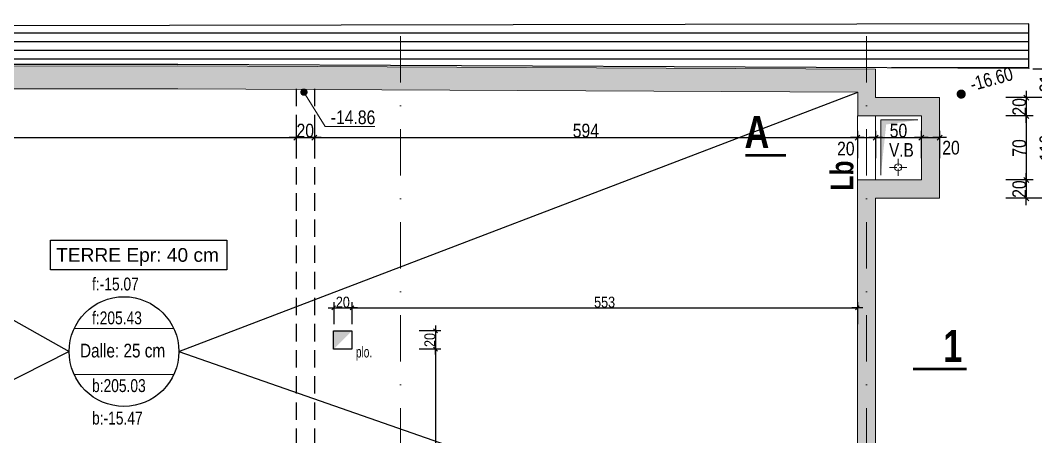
# Model space of a CAD drawing. Header units: centimetres. Extents: x 10803 to 23268, y -4986 to -786.
# Drawn here: x 17498 to 18609, y -1928 to -1473 of the extents above; entities that cross this region are included whole.
import ezdxf
from ezdxf.enums import TextEntityAlignment as Align

# ---------------------------------------------------------------- set-up
doc = ezdxf.new("R2010")
doc.units = ezdxf.units.CM
doc.header["$PDMODE"] = 1
doc.header["$PDSIZE"] = -2
doc.linetypes.add('CACHEX2', pattern=[19.05, 12.7, -6.35])
doc.linetypes.add('TIRETPTX2', pattern=[50.8, 25.4, -12.7, 0, -12.7])
for name, color, linetype in [('01_cote_gen', 4, 'Continuous'), ('01_linteaux', 2, 'Continuous'), ('01_poch_murs', 253, 'Continuous'), ('01_resv', 32, 'Continuous'), ('01_texte', 230, 'Continuous'), ('AA_COTES', 2, 'Continuous')]:
    doc.layers.add(name, color=color, linetype=linetype)
for name, color, linetype, lineweight in [('01_murs_coup', 5, 'Continuous', 60), ('01_PIEUX', 5, 'Continuous', 60), ('01_tram_axes', 2, 'TIRETPTX2', 9)]:
    doc.layers.add(name, color=color, linetype=linetype, lineweight=lineweight)
doc.styles.add('ARIAL NA', font='ARIALN.TTF')
doc.styles.add('Arial Narrow', font='ARIALN.TTF')
doc.styles.add('Eurostile', font='')
doc.styles.add('impact', font='impact.ttf')
doc.styles.add('MATTE_TXT', font='arial.ttf')
doc.styles.add('STYLE2', font='ARIALN.TTF')
doc.styles.get('Eurostile').set_extended_font_data('Eurostile')
doc.dimstyles.new('JB50', dxfattribs={"dimscale": 0.1, "dimtxt": 150, "dimasz": 15, "dimexe": 0.1, "dimexo": 0.1, "dimgap": 0.09, "dimtad": 1, "dimdec": 1, "dimdsep": 46, "dimtxsty": 'STYLE2', "dimblk1": 'BOND_G', "dimblk2": 'BOND_D', "dimsah": 1, "dimcen": 1.5, "dimdle": 0.01, "dimse1": 1, "dimse2": 1, "dimclrd": 4, "dimclre": 2, "dimclrt": 6, "dimazin": 2, "dimtfac": 2.333333, "dimtdec": 1, "dimtix": 1, "dimtmove": 2, "dimatfit": 3, "dimldrblk": 'BOND_G', "dimfxl": 1, "dimtolj": 1, "dimtzin": 0, "dimarcsym": 0})
doc.dimstyles.new('JB50res', dxfattribs={"dimscale": 0.1, "dimtxt": 120, "dimasz": 12, "dimexe": 0.1, "dimexo": 0.1, "dimgap": 0.09, "dimtad": 1, "dimdec": 1, "dimdsep": 46, "dimtxsty": 'STYLE2', "dimblk1": 'BOND_G', "dimblk2": 'BOND_D', "dimsah": 1, "dimcen": 1.5, "dimdle": 0.01, "dimse1": 1, "dimse2": 1, "dimclrd": 4, "dimclre": 2, "dimclrt": 6, "dimazin": 2, "dimtfac": 2.333333, "dimtdec": 1, "dimtix": 1, "dimtmove": 2, "dimatfit": 3, "dimldrblk": 'BOND_G', "dimfxl": 1, "dimtolj": 1, "dimtzin": 0, "dimarcsym": 0})

# ---------------------------------------------------------------- blocks, each defined once
blk = doc.blocks.new('BOND_G')
at = {"layer": 'AA_COTES', "color": 0}
for p, q in [((0, -5), (0, 15)), ((5, 0), (-5, 0)), ((1.77, 1.77), (-1.77, -1.77))]:
    blk.add_line(p, q, dxfattribs=at)
blk = doc.blocks.new('BOND_D')
at = {"layer": 'AA_COTES', "color": 0}
for p, q in [((5, 0), (-5, 0)), ((-1.77, -1.77), (1.77, 1.77)), ((0, 5), (0, -15))]:
    blk.add_line(p, q, dxfattribs=at)
blk = doc.blocks.new('*D1726')
at = {"layer": '01_cote_gen', "color": 4, "lineweight": -2, "transparency": 16777216}
blk.add_line((16287, -1334.4), (18431.9, -1334.4), dxfattribs=at)
at = {"layer": 'Defpoints', "color": 0, "lineweight": 0, "transparency": 16777216}
for p in [(18433.4, -1334.4), (16285.5, -1523.4), (18433.4, -1542.1)]:
    blk.add_point(p, dxfattribs=at)
at = {"layer": '01_cote_gen', "color": 4, "lineweight": -2, "transparency": 16777216, "xscale": 1.5, "yscale": 1.5, "zscale": 1.5, "rotation": 180}
blk.add_blockref('BOND_G', (16285.5, -1334.4), dxfattribs=at)
at = {"layer": '01_cote_gen', "color": 4, "lineweight": -2, "transparency": 16777216, "xscale": 1.5, "yscale": 1.5, "zscale": 1.5}
blk.add_blockref('BOND_D', (18433.4, -1334.4), dxfattribs=at)
at = {"layer": '01_cote_gen', "color": 6, "lineweight": 0, "transparency": 16777216, "insert": (17359.4, -1326.7), "char_height": 15, "attachment_point": 5, "style": 'STYLE2'}
blk.add_mtext('\\A1;2148', dxfattribs=at)
blk = doc.blocks.new('*D1745')
at = {"layer": '01_cote_gen', "color": 4, "lineweight": -2, "transparency": 16777216}
blk.add_line((17041, -1601.3), (17797.9, -1601.3), dxfattribs=at)
at = {"layer": 'Defpoints', "color": 0, "lineweight": 0, "transparency": 16777216}
for p in [(17799.4, -1601.3), (17039.5, -1646.9), (17799.4, -1646.9)]:
    blk.add_point(p, dxfattribs=at)
at = {"layer": '01_cote_gen', "color": 4, "lineweight": -2, "transparency": 16777216, "xscale": 1.5, "yscale": 1.5, "zscale": 1.5, "rotation": 180}
blk.add_blockref('BOND_G', (17039.5, -1601.3), dxfattribs=at)
at = {"layer": '01_cote_gen', "color": 4, "lineweight": -2, "transparency": 16777216, "xscale": 1.5, "yscale": 1.5, "zscale": 1.5}
blk.add_blockref('BOND_D', (17799.4, -1601.3), dxfattribs=at)
at = {"layer": '01_cote_gen', "color": 6, "lineweight": 0, "transparency": 16777216, "insert": (17419.4, -1593.7), "char_height": 15, "attachment_point": 5, "style": 'STYLE2'}
blk.add_mtext('\\A1;760', dxfattribs=at)
blk = doc.blocks.new('*D1746')
at = {"layer": '01_cote_gen', "color": 4, "lineweight": -2, "transparency": 16777216}
blk.add_line((17800.9, -1601.3), (17817.9, -1601.3), dxfattribs=at)
at = {"layer": 'Defpoints', "color": 0, "lineweight": 0, "transparency": 16777216}
for p in [(17819.4, -1601.3), (17799.4, -1641.8), (17819.4, -1641.8)]:
    blk.add_point(p, dxfattribs=at)
at = {"layer": '01_cote_gen', "color": 4, "lineweight": -2, "transparency": 16777216, "xscale": 1.5, "yscale": 1.5, "zscale": 1.5, "rotation": 180}
blk.add_blockref('BOND_G', (17799.4, -1601.3), dxfattribs=at)
at = {"layer": '01_cote_gen', "color": 4, "lineweight": -2, "transparency": 16777216, "xscale": 1.5, "yscale": 1.5, "zscale": 1.5}
blk.add_blockref('BOND_D', (17819.4, -1601.3), dxfattribs=at)
at = {"layer": '01_cote_gen', "color": 6, "lineweight": 0, "transparency": 16777216, "insert": (17809.4, -1593.7), "char_height": 15, "attachment_point": 5, "style": 'STYLE2'}
blk.add_mtext('\\A1;20', dxfattribs=at)
blk = doc.blocks.new('*D1747')
at = {"layer": '01_cote_gen', "color": 4, "lineweight": -2, "transparency": 16777216}
blk.add_line((17820.9, -1601.3), (18412, -1601.3), dxfattribs=at)
at = {"layer": 'Defpoints', "color": 0, "lineweight": 0, "transparency": 16777216}
for p in [(18413.5, -1600.3), (18413.5, -1601.3), (17819.4, -1623.8)]:
    blk.add_point(p, dxfattribs=at)
at = {"layer": '01_cote_gen', "color": 4, "lineweight": -2, "transparency": 16777216, "xscale": 1.5, "yscale": 1.5, "zscale": 1.5, "rotation": 180}
blk.add_blockref('BOND_G', (17819.4, -1601.3), dxfattribs=at)
at = {"layer": '01_cote_gen', "color": 4, "lineweight": -2, "transparency": 16777216, "xscale": 1.5, "yscale": 1.5, "zscale": 1.5}
blk.add_blockref('BOND_D', (18413.5, -1601.3), dxfattribs=at)
at = {"layer": '01_cote_gen', "color": 6, "lineweight": 0, "transparency": 16777216, "insert": (18116.4, -1593.7), "char_height": 15, "attachment_point": 5, "style": 'STYLE2'}
blk.add_mtext('\\A1;594', dxfattribs=at)
blk = doc.blocks.new('*D1748')
at = {"layer": '01_cote_gen', "color": 4, "lineweight": -2, "transparency": 16777216}
blk.add_line((18415, -1601.3), (18431.9, -1601.3), dxfattribs=at)
at = {"layer": 'Defpoints', "color": 0, "lineweight": 0, "transparency": 16777216}
for p in [(18433.4, -1601.3), (18413.5, -1612.6), (18433.4, -1612.6)]:
    blk.add_point(p, dxfattribs=at)
at = {"layer": '01_cote_gen', "color": 4, "lineweight": -2, "transparency": 16777216, "xscale": 1.5, "yscale": 1.5, "zscale": 1.5, "rotation": 180}
blk.add_blockref('BOND_G', (18413.5, -1601.3), dxfattribs=at)
at = {"layer": '01_cote_gen', "color": 4, "lineweight": -2, "transparency": 16777216, "xscale": 1.5, "yscale": 1.5, "zscale": 1.5}
blk.add_blockref('BOND_D', (18433.4, -1601.3), dxfattribs=at)
at = {"layer": '01_cote_gen', "color": 6, "lineweight": 0, "transparency": 16777216, "insert": (18400.8, -1613.4), "char_height": 15, "attachment_point": 5, "style": 'STYLE2'}
blk.add_mtext('\\A1;20', dxfattribs=at)
blk = doc.blocks.new('*D1749')
at = {"layer": '01_cote_gen', "color": 4, "lineweight": -2, "transparency": 16777216}
blk.add_line((18434.9, -1601.3), (18481.9, -1601.3), dxfattribs=at)
at = {"layer": 'Defpoints', "color": 0, "lineweight": 0, "transparency": 16777216}
for p in [(18433.4, -1608.8), (18483.4, -1601.3), (18483.4, -1608.8)]:
    blk.add_point(p, dxfattribs=at)
at = {"layer": '01_cote_gen', "color": 4, "lineweight": -2, "transparency": 16777216, "xscale": 1.5, "yscale": 1.5, "zscale": 1.5, "rotation": 180}
blk.add_blockref('BOND_G', (18433.4, -1601.3), dxfattribs=at)
at = {"layer": '01_cote_gen', "color": 4, "lineweight": -2, "transparency": 16777216, "xscale": 1.5, "yscale": 1.5, "zscale": 1.5}
blk.add_blockref('BOND_D', (18483.4, -1601.3), dxfattribs=at)
at = {"layer": '01_cote_gen', "color": 6, "lineweight": 0, "transparency": 16777216, "insert": (18458.4, -1593.7), "char_height": 15, "attachment_point": 5, "style": 'STYLE2'}
blk.add_mtext('\\A1;50', dxfattribs=at)
blk = doc.blocks.new('*D1417')
at = {"layer": '01_cote_gen', "color": 4, "lineweight": -2, "transparency": 16777216}
blk.add_line((18484.9, -1601.3), (18501.9, -1601.3), dxfattribs=at)
at = {"layer": 'Defpoints', "color": 0, "lineweight": 0, "transparency": 16777216}
for p in [(18483.4, -1610.1), (18503.4, -1601.3), (18503.4, -1610.6)]:
    blk.add_point(p, dxfattribs=at)
at = {"layer": '01_cote_gen', "color": 4, "lineweight": -2, "transparency": 16777216, "xscale": 1.5, "yscale": 1.5, "zscale": 1.5, "rotation": 180}
blk.add_blockref('BOND_G', (18483.4, -1601.3), dxfattribs=at)
at = {"layer": '01_cote_gen', "color": 4, "lineweight": -2, "transparency": 16777216, "xscale": 1.5, "yscale": 1.5, "zscale": 1.5}
blk.add_blockref('BOND_D', (18503.4, -1601.3), dxfattribs=at)
at = {"layer": '01_cote_gen', "color": 6, "lineweight": 0, "transparency": 16777216, "insert": (18515.9, -1612.4), "char_height": 15, "attachment_point": 5, "style": 'STYLE2'}
blk.add_mtext('\\A1;20', dxfattribs=at)
blk = doc.blocks.new('*D1933')
at = {"layer": '01_cote_gen', "color": 4, "lineweight": -2, "transparency": 16777216}
blk.add_line((18434.9, -1300), (18501.9, -1300), dxfattribs=at)
at = {"layer": 'Defpoints', "color": 0, "lineweight": 0, "transparency": 16777216}
for p in [(18433.4, -1307.5), (18503.4, -1300), (18503.4, -1558.6)]:
    blk.add_point(p, dxfattribs=at)
at = {"layer": '01_cote_gen', "color": 4, "lineweight": -2, "transparency": 16777216, "xscale": 1.5, "yscale": 1.5, "zscale": 1.5, "rotation": 180}
blk.add_blockref('BOND_G', (18433.4, -1300), dxfattribs=at)
at = {"layer": '01_cote_gen', "color": 4, "lineweight": -2, "transparency": 16777216, "xscale": 1.5, "yscale": 1.5, "zscale": 1.5}
blk.add_blockref('BOND_D', (18503.4, -1300), dxfattribs=at)
at = {"layer": '01_cote_gen', "color": 6, "lineweight": 0, "transparency": 16777216, "insert": (18468.4, -1292.3), "char_height": 15, "attachment_point": 5, "style": 'STYLE2'}
blk.add_mtext('\\A1;70', dxfattribs=at)
blk = doc.blocks.new('*D1934')
at = {"layer": '01_cote_gen', "color": 4, "lineweight": -2, "transparency": 16777216}
blk.add_line((18434.9, -1334.4), (18481.9, -1334.4), dxfattribs=at)
at = {"layer": 'Defpoints', "color": 0, "lineweight": 0, "transparency": 16777216}
for p in [(18483.4, -1334.4), (18433.4, -1348.5), (18483.4, -1577.6)]:
    blk.add_point(p, dxfattribs=at)
at = {"layer": '01_cote_gen', "color": 4, "lineweight": -2, "transparency": 16777216, "xscale": 1.5, "yscale": 1.5, "zscale": 1.5, "rotation": 180}
blk.add_blockref('BOND_G', (18433.4, -1334.4), dxfattribs=at)
at = {"layer": '01_cote_gen', "color": 4, "lineweight": -2, "transparency": 16777216, "xscale": 1.5, "yscale": 1.5, "zscale": 1.5}
blk.add_blockref('BOND_D', (18483.4, -1334.4), dxfattribs=at)
at = {"layer": '01_cote_gen', "color": 6, "lineweight": 0, "transparency": 16777216, "insert": (18458.4, -1326.7), "char_height": 15, "attachment_point": 5, "style": 'STYLE2'}
blk.add_mtext('\\A1;50', dxfattribs=at)
blk = doc.blocks.new('*D1935')
at = {"layer": '01_cote_gen', "color": 4, "lineweight": -2, "transparency": 16777216}
blk.add_line((18628, -1528.1), (18628, -1556.1), dxfattribs=at)
at = {"layer": 'Defpoints', "color": 0, "lineweight": 0, "transparency": 16777216}
for p in [(18433.4, -1526.6), (18478.7, -1557.6), (18628, -1557.6)]:
    blk.add_point(p, dxfattribs=at)
at = {"layer": '01_cote_gen', "color": 4, "lineweight": -2, "transparency": 16777216, "xscale": 1.5, "yscale": 1.5, "zscale": 1.5}
for name, p, rotation in [('BOND_G', (18628, -1526.6), 90), ('BOND_D', (18628, -1557.6), 270)]:
    blk.add_blockref(name, p, dxfattribs=dict(at, rotation=rotation))
at = {"layer": '01_cote_gen', "color": 6, "lineweight": 0, "transparency": 16777216, "insert": (18620.3, -1542.1), "char_height": 15, "attachment_point": 5, "rotation": 90, "style": 'STYLE2'}
blk.add_mtext('\\A1;31', dxfattribs=at)
blk = doc.blocks.new('*D1936')
at = {"layer": '01_cote_gen', "color": 4, "lineweight": -2, "transparency": 16777216}
blk.add_line((18628, -1559.1), (18628, -1666.1), dxfattribs=at)
at = {"layer": 'Defpoints', "color": 0, "lineweight": 0, "transparency": 16777216}
for p in [(18605.5, -1557.6), (18503.4, -1667.6), (18628, -1667.6)]:
    blk.add_point(p, dxfattribs=at)
at = {"layer": '01_cote_gen', "color": 4, "lineweight": -2, "transparency": 16777216, "xscale": 1.5, "yscale": 1.5, "zscale": 1.5}
for name, p, rotation in [('BOND_G', (18628, -1557.6), 90), ('BOND_D', (18628, -1667.6), 270)]:
    blk.add_blockref(name, p, dxfattribs=dict(at, rotation=rotation))
at = {"layer": '01_cote_gen', "color": 6, "lineweight": 0, "transparency": 16777216, "insert": (18620.3, -1612.6), "char_height": 15, "attachment_point": 5, "rotation": 90, "style": 'STYLE2'}
blk.add_mtext('\\A1;110', dxfattribs=at)
blk = doc.blocks.new('*D1937')
at = {"layer": '01_cote_gen', "color": 4, "lineweight": -2, "transparency": 16777216}
blk.add_line((18598.2, -1559.1), (18598.2, -1576.1), dxfattribs=at)
at = {"layer": 'Defpoints', "color": 0, "lineweight": 0, "transparency": 16777216}
for p in [(18479.8, -1557.6), (18479.8, -1577.6), (18598.2, -1577.6)]:
    blk.add_point(p, dxfattribs=at)
at = {"layer": '01_cote_gen', "color": 4, "lineweight": -2, "transparency": 16777216, "xscale": 1.5, "yscale": 1.5, "zscale": 1.5}
for name, p, rotation in [('BOND_G', (18598.2, -1557.6), 90), ('BOND_D', (18598.2, -1577.6), 270)]:
    blk.add_blockref(name, p, dxfattribs=dict(at, rotation=rotation))
at = {"layer": '01_cote_gen', "color": 6, "lineweight": 0, "transparency": 16777216, "insert": (18590.6, -1567.6), "char_height": 15, "attachment_point": 5, "rotation": 90, "style": 'STYLE2'}
blk.add_mtext('\\A1;20', dxfattribs=at)
blk = doc.blocks.new('*D1938')
at = {"layer": '01_cote_gen', "color": 4, "lineweight": -2, "transparency": 16777216}
blk.add_line((18598.2, -1579.1), (18598.2, -1646.1), dxfattribs=at)
at = {"layer": 'Defpoints', "color": 0, "lineweight": 0, "transparency": 16777216}
for p in [(18483.4, -1577.6), (18483.4, -1647.6), (18598.2, -1647.6)]:
    blk.add_point(p, dxfattribs=at)
at = {"layer": '01_cote_gen', "color": 4, "lineweight": -2, "transparency": 16777216, "xscale": 1.5, "yscale": 1.5, "zscale": 1.5}
for name, p, rotation in [('BOND_G', (18598.2, -1577.6), 90), ('BOND_D', (18598.2, -1647.6), 270)]:
    blk.add_blockref(name, p, dxfattribs=dict(at, rotation=rotation))
at = {"layer": '01_cote_gen', "color": 6, "lineweight": 0, "transparency": 16777216, "insert": (18590.6, -1612.6), "char_height": 15, "attachment_point": 5, "rotation": 90, "style": 'STYLE2'}
blk.add_mtext('\\A1;70', dxfattribs=at)
blk = doc.blocks.new('*D1939')
at = {"layer": '01_cote_gen', "color": 4, "lineweight": -2, "transparency": 16777216}
blk.add_line((18598.2, -1649.1), (18598.2, -1666.1), dxfattribs=at)
at = {"layer": 'Defpoints', "color": 0, "lineweight": 0, "transparency": 16777216}
for p in [(18483.4, -1647.6), (18483.4, -1667.6), (18598.2, -1667.6)]:
    blk.add_point(p, dxfattribs=at)
at = {"layer": '01_cote_gen', "color": 4, "lineweight": -2, "transparency": 16777216, "xscale": 1.5, "yscale": 1.5, "zscale": 1.5}
for name, p, rotation in [('BOND_G', (18598.2, -1647.6), 90), ('BOND_D', (18598.2, -1667.6), 270)]:
    blk.add_blockref(name, p, dxfattribs=dict(at, rotation=rotation))
at = {"layer": '01_cote_gen', "color": 6, "lineweight": 0, "transparency": 16777216, "insert": (18590.6, -1657.6), "char_height": 15, "attachment_point": 5, "rotation": 90, "style": 'STYLE2'}
blk.add_mtext('\\A1;20', dxfattribs=at)
blk = doc.blocks.new('*D2150')
at = {"layer": '01_resv', "color": 4, "lineweight": -2, "transparency": 16777216}
blk.add_line((17951.9, -1813.8), (17951.9, -1831.4), dxfattribs=at)
at = {"layer": 'Defpoints', "color": 0, "lineweight": 0, "transparency": 16777216}
for p in [(17860.5, -1812.6), (17860.5, -1832.6), (17951.9, -1832.6)]:
    blk.add_point(p, dxfattribs=at)
at = {"layer": '01_resv', "color": 4, "lineweight": -2, "transparency": 16777216, "xscale": 1.2, "yscale": 1.2, "zscale": 1.2}
for name, p, rotation in [('BOND_G', (17951.9, -1812.6), 90), ('BOND_D', (17951.9, -1832.6), 270)]:
    blk.add_blockref(name, p, dxfattribs=dict(at, rotation=rotation))
at = {"layer": '01_resv', "color": 6, "lineweight": 0, "transparency": 16777216, "insert": (17945.8, -1822.6), "char_height": 12, "attachment_point": 5, "rotation": 90, "style": 'STYLE2'}
blk.add_mtext('\\A1;20', dxfattribs=at)
blk = doc.blocks.new('*D2151')
at = {"layer": '01_resv', "color": 4, "lineweight": -2, "transparency": 16777216}
blk.add_line((17951.9, -1833.8), (17951.9, -2092.4), dxfattribs=at)
at = {"layer": 'Defpoints', "color": 0, "lineweight": 0, "transparency": 16777216}
for p in [(17933.9, -1832.6), (17951.9, -2093.6), (17970.1, -2093.6)]:
    blk.add_point(p, dxfattribs=at)
at = {"layer": '01_resv', "color": 4, "lineweight": -2, "transparency": 16777216, "xscale": 1.2, "yscale": 1.2, "zscale": 1.2}
for name, p, rotation in [('BOND_G', (17951.9, -1832.6), 90), ('BOND_D', (17951.9, -2093.6), 270)]:
    blk.add_blockref(name, p, dxfattribs=dict(at, rotation=rotation))
at = {"layer": '01_resv', "color": 6, "lineweight": 0, "transparency": 16777216, "insert": (17945.8, -1963.1), "char_height": 12, "attachment_point": 5, "rotation": 90, "style": 'STYLE2'}
blk.add_mtext('\\A1;261', dxfattribs=at)
blk = doc.blocks.new('*D2152')
at = {"layer": '01_resv', "color": 4, "lineweight": -2, "transparency": 16777216}
blk.add_line((17841.7, -1787.4), (17859.3, -1787.4), dxfattribs=at)
at = {"layer": 'Defpoints', "color": 0, "lineweight": 0, "transparency": 16777216}
for p in [(17860.5, -1787.4), (17840.5, -1832.6), (17860.5, -1832.6)]:
    blk.add_point(p, dxfattribs=at)
at = {"layer": '01_resv', "color": 4, "lineweight": -2, "transparency": 16777216, "xscale": 1.2, "yscale": 1.2, "zscale": 1.2, "rotation": 180}
blk.add_blockref('BOND_G', (17840.5, -1787.4), dxfattribs=at)
at = {"layer": '01_resv', "color": 4, "lineweight": -2, "transparency": 16777216, "xscale": 1.2, "yscale": 1.2, "zscale": 1.2}
blk.add_blockref('BOND_D', (17860.5, -1787.4), dxfattribs=at)
at = {"layer": '01_resv', "color": 6, "lineweight": 0, "transparency": 16777216, "insert": (17850.5, -1781.3), "char_height": 12, "attachment_point": 5, "style": 'STYLE2'}
blk.add_mtext('\\A1;20', dxfattribs=at)
blk = doc.blocks.new('*D2153')
at = {"layer": '01_resv', "color": 4, "lineweight": -2, "transparency": 16777216}
blk.add_line((17861.7, -1787.4), (18412.2, -1787.4), dxfattribs=at)
at = {"layer": 'Defpoints', "color": 0, "lineweight": 0, "transparency": 16777216}
for p in [(18413.4, -1787.4), (17860.5, -1805.4), (18413.4, -1805.4)]:
    blk.add_point(p, dxfattribs=at)
at = {"layer": '01_resv', "color": 4, "lineweight": -2, "transparency": 16777216, "xscale": 1.2, "yscale": 1.2, "zscale": 1.2, "rotation": 180}
blk.add_blockref('BOND_G', (17860.5, -1787.4), dxfattribs=at)
at = {"layer": '01_resv', "color": 4, "lineweight": -2, "transparency": 16777216, "xscale": 1.2, "yscale": 1.2, "zscale": 1.2}
blk.add_blockref('BOND_D', (18413.4, -1787.4), dxfattribs=at)
at = {"layer": '01_resv', "color": 6, "lineweight": 0, "transparency": 16777216, "insert": (18136.9, -1781.3), "char_height": 12, "attachment_point": 5, "style": 'STYLE2'}
blk.add_mtext('\\A1;553', dxfattribs=at)

msp = doc.modelspace()

# ---------------------------------------------------------------- hatches: boundary and pattern name
at = {"layer": '01_poch_murs'}
h = msp.add_hatch(dxfattribs=at)
h.set_pattern_fill('ANSI31', color=256, scale=3, angle=135)
h.set_pattern_definition([(180, (-2520.182, -2362.877), (-2e-15, -9.525), [])])
h.paths.add_polyline_path([(12672.87, -1479.12), (12093.87, -1481.62), (12093.87, -1523.35), (12466.92, -1520.71), (12672.87, -1520.29)])
h.paths.add_polyline_path([(12690.87, -1479.04), (12672.87, -1479.12), (12672.87, -1520.29), (12690.87, -1520.26)])
h.paths.add_polyline_path([(13269.87, -1477.9), (13042.92, -1477.52), (12690.87, -1479.04), (12690.87, -1520.26), (12974.92, -1519.68), (13269.87, -1519.68)])
h.paths.add_polyline_path([(13549.47, -1478.38), (13269.87, -1477.9), (13269.87, -1519.68), (13549.47, -1519.68)])
h.paths.add_polyline_path([(14095.47, -1479.3), (13549.47, -1478.38), (13549.47, -1519.68), (13810.09, -1519.68), (14095.47, -1520.62)])
h.paths.add_polyline_path([(14629.47, -1480.21), (14095.47, -1479.3), (14095.47, -1520.62), (14629.47, -1522.37)])
h.paths.add_polyline_path([(14909.47, -1480.68), (14629.47, -1480.21), (14629.47, -1522.37), (14647.82, -1522.44), (14909.47, -1522.24)])
h.paths.add_polyline_path([(15524.77, -1481.72), (14909.47, -1480.68), (14909.47, -1522.24), (15524.77, -1521.79)])
h.paths.add_polyline_path([(15672.47, -1481.97), (15524.77, -1481.72), (15524.77, -1521.79), (15672.47, -1521.68)])
h.paths.add_polyline_path([(16275.47, -1481.54), (15886.53, -1482.33), (15672.47, -1481.97), (15672.47, -1521.68), (15724.12, -1521.64), (16275.47, -1521.45)])
h.paths.add_polyline_path([(16889.47, -1480.28), (16293.47, -1481.5), (16293.47, -1521.44), (16889.47, -1521.23)])
h.paths.add_polyline_path([(16293.47, -1481.5), (16275.47, -1481.54), (16275.47, -1521.45), (16293.47, -1521.44)])
h.paths.add_polyline_path([(16939.47, -1480.18), (16889.47, -1480.28), (16889.47, -1521.23), (16939.47, -1521.21)])
h.paths.add_polyline_path([(17313.47, -1479.56), (17242.42, -1479.56), (16939.47, -1480.18), (16939.47, -1521.21), (17313.47, -1521.08)])
h.paths.add_polyline_path([(17913.43, -1479.89), (17660.92, -1479.56), (17313.47, -1479.56), (17313.47, -1521.08), (17670.01, -1520.95), (17913.43, -1522.11)])
h.paths.add_polyline_path([(18423.43, -1480.56), (17913.43, -1479.89), (17913.43, -1522.11), (18423.43, -1524.54)])
h.paths.add_polyline_path([(18601.06, -1480.79), (18423.43, -1480.56), (18423.43, -1524.54), (18600.93, -1525.39)])
h.paths.add_polyline_path([(14337.73, -1511.08), (14501.49, -1511.08), (14501.49, -1487.82), (14337.73, -1487.82)], flags=24)
h.paths.add_polyline_path([(17048.94, -1511.08), (17212.7, -1511.08), (17212.7, -1487.82), (17048.94, -1487.82)], flags=24)
h = msp.add_hatch(dxfattribs=at)
h.set_pattern_fill('ANSI31', color=256, scale=3, angle=135)
h.set_pattern_definition([(180, (-2520.182, -2362.877), (-2e-15, -9.525), [])])
h.paths.add_polyline_path([(12672.87, -1479.12), (12093.87, -1481.62), (12093.87, -1523.35), (12466.92, -1520.71), (12672.87, -1520.29)])
h.paths.add_polyline_path([(12690.87, -1479.04), (12672.87, -1479.12), (12672.87, -1520.29), (12690.87, -1520.26)])
h.paths.add_polyline_path([(13269.87, -1477.9), (13042.92, -1477.52), (12690.87, -1479.04), (12690.87, -1520.26), (12974.92, -1519.68), (13269.87, -1519.68)])
h.paths.add_polyline_path([(13549.47, -1478.38), (13269.87, -1477.9), (13269.87, -1519.68), (13549.47, -1519.68)])
h.paths.add_polyline_path([(14095.47, -1479.3), (13549.47, -1478.38), (13549.47, -1519.68), (13810.09, -1519.68), (14095.47, -1520.62)])
h.paths.add_polyline_path([(14629.47, -1480.21), (14095.47, -1479.3), (14095.47, -1520.62), (14629.47, -1522.37)])
h.paths.add_polyline_path([(14909.47, -1480.68), (14629.47, -1480.21), (14629.47, -1522.37), (14647.82, -1522.44), (14909.47, -1522.24)])
h.paths.add_polyline_path([(15524.77, -1481.72), (14909.47, -1480.68), (14909.47, -1522.24), (15524.77, -1521.79)])
h.paths.add_polyline_path([(15672.47, -1481.97), (15524.77, -1481.72), (15524.77, -1521.79), (15672.47, -1521.68)])
h.paths.add_polyline_path([(16275.47, -1481.54), (15886.53, -1482.33), (15672.47, -1481.97), (15672.47, -1521.68), (15724.12, -1521.64), (16275.47, -1521.45)])
h.paths.add_polyline_path([(16889.47, -1480.28), (16293.47, -1481.5), (16293.47, -1521.44), (16889.47, -1521.23)])
h.paths.add_polyline_path([(16293.47, -1481.5), (16275.47, -1481.54), (16275.47, -1521.45), (16293.47, -1521.44)])
h.paths.add_polyline_path([(16939.47, -1480.18), (16889.47, -1480.28), (16889.47, -1521.23), (16939.47, -1521.21)])
h.paths.add_polyline_path([(17313.47, -1479.56), (17242.42, -1479.56), (16939.47, -1480.18), (16939.47, -1521.21), (17313.47, -1521.08)])
h.paths.add_polyline_path([(17913.43, -1479.89), (17660.92, -1479.56), (17313.47, -1479.56), (17313.47, -1521.08), (17670.01, -1520.95), (17913.43, -1522.11)])
h.paths.add_polyline_path([(18423.43, -1480.56), (17913.43, -1479.89), (17913.43, -1522.11), (18423.43, -1524.54)])
h.paths.add_polyline_path([(18601.06, -1480.79), (18423.43, -1480.56), (18423.43, -1524.54), (18600.93, -1525.39)])
h.paths.add_polyline_path([(14337.73, -1511.08), (14501.49, -1511.08), (14501.49, -1487.82), (14337.73, -1487.82)], flags=24)
h.paths.add_polyline_path([(17048.94, -1511.08), (17212.7, -1511.08), (17212.7, -1487.82), (17048.94, -1487.82)], flags=24)
at = {"layer": '01_poch_murs', "lineweight": 0}
h = msp.add_hatch(color=256, dxfattribs=at)
h.dxf.hatch_style = 1
h.paths.add_polyline_path([(18433.43, -1526.59), (17670, -1522.95), (16285.46, -1523.44), (16285.47, -1548.44), (17669.95, -1547.95), (18413.89, -1551.5), (18413.76, -1577.61), (18483.43, -1577.61), (18483.43, -1647.61), (18413.43, -1647.61), (18413.43, -2093.61), (17908.43, -2093.61), (17908.43, -2113.61), (18413.43, -2113.61), (18413.43, -2313.61), (17988.43, -2313.61), (17988.43, -2333.61), (18413.43, -2333.61), (18413.43, -2593.61), (17988.43, -2593.61), (17988.43, -2613.61), (18413.43, -2613.61), (18413.43, -3191.61), (17988.43, -3191.61), (17988.43, -3211.61), (18413.43, -3211.61), (18413.43, -3737.61), (17988.36, -3737.61), (17988.36, -3755.61), (18025.43, -3755.61), (18025.43, -3755.61), (18107.43, -3755.61), (18413.43, -3755.61), (18413.43, -4281.61), (17988.43, -4281.61), (17988.43, -4301.61), (18413.43, -4301.61), (18413.43, -4588.61), (18483.43, -4588.61), (18483.43, -4662.61), (17988.43, -4662.61), (17988.43, -4682.61), (18503.63, -4682.61), (18503.63, -4568.61), (18433.43, -4568.61), (18433.43, -1667.61), (18503.43, -1667.61), (18503.43, -1557.59), (18433.43, -1557.59)])

# ---------------------------------------------------------------- linework, layer by layer
at = {"layer": '01_linteaux'}
for p, q in [((18601.07, -1476.78), (15886.53, -1482.33)), ((18600.92, -1525.63), (18601.07, -1476.78)), ((15724.12, -1521.64), (17670.01, -1520.95)), ((17670.01, -1520.95), (18600.93, -1525.39)), ((18600.93, -1525.39), (18600.92, -1525.63))]:
    msp.add_line(p, q, dxfattribs=at)
at = {"layer": '01_linteaux', "linetype": 'CACHEX2', "ltscale": 1.5}
for p, q in [((17799.42, -1547.91), (17799.42, -2093.61)), ((17819.42, -1547.9), (17819.42, -2093.61))]:
    msp.add_line(p, q, dxfattribs=at)
at = {"layer": '01_linteaux', "lineweight": 0}
for p, q in [((18413.46, -1577.61), (18413.46, -1647.61)), ((18433.43, -1577.61), (18433.43, -1647.61)), ((18439.07, -1642.47), (18439.07, -1582)), ((18439.07, -1582), (18479.52, -1582))]:
    msp.add_line(p, q, dxfattribs=at)
for points in [[(18439.07, -1642.47), (18439.07, -1582), (18444.94, -1586.98)], [(18439.07, -1582), (18479.52, -1582), (18444.94, -1586.98)]]:
    msp.add_solid(points, dxfattribs=at)
at = {"layer": '01_murs_coup', "lineweight": 5}
for p, q in [((18433.43, -1557.59), (18503.43, -1557.59)), ((18503.43, -1557.59), (18503.43, -1667.61)), ((18413.76, -1577.61), (18483.43, -1577.61)), ((18483.43, -1577.61), (18483.43, -1647.61)), ((18413.43, -1647.61), (18413.43, -2093.61)), ((18483.43, -1647.61), (18413.43, -1647.61)), ((18503.43, -1667.61), (18433.43, -1667.61)), ((18413.43, -1833.61), (18413.43, -1828.61))]:
    msp.add_line(p, q, dxfattribs=at)
at = {"layer": '01_murs_coup', "lineweight": 18}
for p, q in [((18503.43, -1558.61), (18503.43, -1667.61)), ((18483.43, -1577.61), (18483.43, -1647.61)), ((18458.07, -1632.24), (18458.07, -1624.42)), ((18456.51, -1633.8), (18448.69, -1633.8)), ((18458.07, -1635.36), (18458.07, -1643.17)), ((18459.63, -1633.8), (18467.44, -1633.8)), ((18483.43, -1647.61), (18433.43, -1647.61)), ((18433.43, -1667.61), (18433.43, -4572.61)), ((18503.43, -1667.61), (18433.43, -1667.61))]:
    msp.add_line(p, q, dxfattribs=at)
at = {"layer": '01_murs_coup', "linetype": 'Continuous', "lineweight": 5}
for p, q in [((17556.55, -1810.18), (17665.57, -1810.18)), ((17556.55, -1860.33), (17665.57, -1860.33))]:
    msp.add_line(p, q, dxfattribs=at)
at = {"layer": '01_murs_coup', "lineweight": 18}
msp.add_circle((18458.07, -1633.8), 3.91, dxfattribs=at)
at = {"layer": '01_PIEUX', "linetype": 'Continuous', "lineweight": 5}
for p, q in [((16285.46, -1523.44), (17670.01, -1522.95)), ((17670, -1522.95), (18433.43, -1526.59)), ((18433.43, -1557.59), (18433.43, -1526.59)), ((16285.47, -1548.44), (17669.95, -1547.95)), ((17669.95, -1547.95), (18413.89, -1551.5)), ((18413.76, -1577.61), (18413.89, -1551.5))]:
    msp.add_line(p, q, dxfattribs=at)
at = {"layer": '01_resv', "ltscale": 25}
for p, q in [((17840.46, -1832.64), (17840.46, -1812.64)), ((17840.46, -1812.64), (17860.46, -1812.64)), ((17840.46, -1832.64), (17840.46, -1812.64)), ((17860.46, -1812.64), (17860.46, -1832.64)), ((17860.46, -1832.64), (17840.46, -1832.64))]:
    msp.add_line(p, q, dxfattribs=at)
at = {"layer": '01_resv', "lineweight": 0}
msp.add_solid([(17840.46, -1832.64), (17840.46, -1812.64), (17860.46, -1812.64)], dxfattribs=at)
at = {"layer": '01_texte'}
for p, q in [((17039.85, -1548.18), (17551.06, -1835.26)), ((17671.06, -1835.26), (18413.89, -1551.5)), ((17551.06, -1835.26), (17039.85, -2093.61)), ((17671.06, -1835.26), (18413.43, -2093.61))]:
    msp.add_line(p, q, dxfattribs=at)
at = {"layer": '01_texte', "lineweight": 0}
for p, q in [((17807.97, -1551.61), (17831.16, -1589.21)), ((17831.16, -1589.21), (17885.48, -1589.21))]:
    msp.add_line(p, q, dxfattribs=at)
at = {"layer": '01_texte', "lineweight": 0, "const_width": 4}
msp.add_lwpolyline([(17805.97, -1551.61, 1), (17809.97, -1551.61, 1)], format="xyb", close=True, dxfattribs=at)
at = {"layer": '01_texte', "const_width": 5}
msp.add_lwpolyline([(18524.54, -1553.7, 1), (18529.54, -1553.7, 1)], format="xyb", close=True, dxfattribs=at)
at = {"layer": '01_texte', "const_width": 3}
for points in [[(18335.22, -1620.66), (18290.97, -1620.66)], [(18532.88, -1854.42), (18474.38, -1854.42)]]:
    msp.add_lwpolyline(points, dxfattribs=at)
at = {"layer": '01_texte'}
msp.add_lwpolyline([(17530.87, -1713.49), (17723.66, -1713.49), (17723.66, -1745.78), (17530.87, -1745.78)], close=True, dxfattribs=at)
msp.add_circle((17611.06, -1835.26), 60, dxfattribs=at)
at = {"layer": '01_tram_axes', "ltscale": 2}
for p, q in [((17913.43, -1286.96), (17913.43, -4871.07)), ((18423.43, -1286.96), (18423.43, -4871.07))]:
    msp.add_line(p, q, dxfattribs=at)

# ---------------------------------------------------------------- texts
at = {"layer": '01_texte', "style": 'MATTE_TXT', "width": 0.8}
msp.add_text('-16.60', height=15, rotation=15.51566, dxfattribs=at).set_placement((18563.25, -1548.63), align=Align.BOTTOM_CENTER)
at = {"layer": '01_texte', "style": 'Arial Narrow'}
msp.add_text('-14.86', height=15, rotation=0, dxfattribs=at).set_placement((17837.32, -1586.59))
at = {"layer": '01_texte', "style": 'impact'}
for s, p in [('A', (18303.5, -1623.2)), ('1', (18517.8, -1857.27))]:
    msp.add_text(s, height=35, rotation=0, dxfattribs=at).set_placement(p, align=Align.BOTTOM_CENTER)
at = {"layer": '01_texte', "style": 'MATTE_TXT', "width": 0.8}
for s, p in [('V.B', (18461.62, -1626.75)), ('Dalle: 25 cm', (17609.57, -1846.2))]:
    msp.add_text(s, height=15, dxfattribs=at).set_placement(p, align=Align.BOTTOM_CENTER)
at = {"layer": '01_texte', "style": 'impact'}
msp.add_text('Lb', height=25, rotation=90, dxfattribs=at).set_placement((18416.57, -1626.38), align=Align.BOTTOM_RIGHT)
at = {"layer": '01_texte', "style": 'MATTE_TXT'}
msp.add_text('TERRE Epr: 40 cm', height=15, dxfattribs=at).set_placement((17536.84, -1737.09))
at = {"layer": '01_texte', "style": 'Eurostile', "width": 0.8}
for s, p in [('f:-15.07', (17576.15, -1768.45)), ('f:205.43', (17576.15, -1805.48)), ('b:205.03', (17576.15, -1879.55)), ('b:-15.47', (17576.15, -1915.04))]:
    msp.add_text(s, height=14.097, rotation=0, dxfattribs=at).set_placement(p)
at = {"layer": '01_texte', "style": 'ARIAL NA', "width": 0.8}
msp.add_text('plo.', height=12, dxfattribs=at).set_placement((17864.83, -1841.72))

# ---------------------------------------------------------------- dimensions: what is measured, and where the dimension line sits
at = {"layer": '01_cote_gen', "lineweight": 0}
for base, p1, p2, picture, middle in [((18503.43, -1299.97), (18433.43, -1307.47), (18503.43, -1558.61), '*D1933', (18468.43, -1292.3)), ((18433.43, -1334.38), (16285.46, -1523.44), (18433.43, -1542.09), '*D1726', (17359.44, -1326.71)), ((18483.43, -1334.38), (18433.43, -1348.48), (18483.43, -1577.61), '*D1934', (18458.43, -1326.71)), ((17799.42, -1601.34), (17039.45, -1646.85), (17799.42, -1646.85), '*D1745', (17419.44, -1593.67)), ((17819.42, -1601.34), (17799.42, -1641.81), (17819.42, -1641.81), '*D1746', (17809.42, -1593.67)), ((18413.46, -1601.34), (17819.42, -1623.84), (18413.46, -1600.3), '*D1747', (18116.44, -1593.67)), ((18483.43, -1601.34), (18433.43, -1608.84), (18483.43, -1608.84), '*D1749', (18458.43, -1593.67))]:
    dim = msp.add_linear_dim(base=base, p1=p1, p2=p2, dimstyle='JB50', dxfattribs=at)
    dim.commit()
    dim.dimension.update_dxf_attribs({"geometry": picture, "text_midpoint": middle})
for base, p1, p2, picture, middle in [((18627.99, -1557.59), (18433.43, -1526.59), (18478.69, -1557.59), '*D1935', (18620.33, -1542.09)), ((18598.25, -1577.61), (18479.84, -1557.59), (18479.84, -1577.61), '*D1937', (18590.58, -1567.6)), ((18627.99, -1667.61), (18605.49, -1557.59), (18503.43, -1667.61), '*D1936', (18620.33, -1612.6)), ((18598.25, -1647.61), (18483.43, -1577.61), (18483.43, -1647.61), '*D1938', (18590.58, -1612.61)), ((18598.25, -1667.61), (18483.43, -1647.61), (18483.43, -1667.61), '*D1939', (18590.58, -1657.61))]:
    dim = msp.add_linear_dim(base=base, p1=p1, p2=p2, angle=90, dimstyle='JB50', dxfattribs=at)
    dim.commit()
    dim.dimension.update_dxf_attribs({"geometry": picture, "text_midpoint": middle})
for base, p1, p2, picture, middle in [((18433.43, -1601.34), (18413.46, -1612.61), (18433.43, -1612.61), '*D1748', (18400.82, -1613.43)), ((18503.43, -1601.34), (18483.43, -1610.11), (18503.43, -1610.61), '*D1417', (18515.85, -1612.41))]:
    dim = msp.add_linear_dim(base=base, p1=p1, p2=p2, dimstyle='JB50', dxfattribs=at)
    dim.commit()
    dim.dimension.update_dxf_attribs({"geometry": picture, "text_midpoint": middle, "dimtype": 160})
at = {"layer": '01_resv', "lineweight": 0}
for base, p1, p2, picture, middle in [((17860.46, -1787.44), (17840.46, -1832.64), (17860.46, -1832.64), '*D2152', (17850.46, -1781.3)), ((18413.43, -1787.44), (17860.46, -1805.44), (18413.43, -1805.44), '*D2153', (18136.95, -1781.3))]:
    dim = msp.add_linear_dim(base=base, p1=p1, p2=p2, dimstyle='JB50res', dxfattribs=at)
    dim.commit()
    dim.dimension.update_dxf_attribs({"geometry": picture, "text_midpoint": middle})
for base, p1, p2, picture, middle in [((17951.94, -1832.64), (17860.46, -1812.64), (17860.46, -1832.64), '*D2150', (17945.81, -1822.64)), ((17951.94, -2093.61), (17933.94, -1832.64), (17970.12, -2093.61), '*D2151', (17945.81, -1963.12))]:
    dim = msp.add_linear_dim(base=base, p1=p1, p2=p2, angle=90, dimstyle='JB50res', dxfattribs=at)
    dim.commit()
    dim.dimension.update_dxf_attribs({"geometry": picture, "text_midpoint": middle})

doc.saveas('drawing.dxf')
